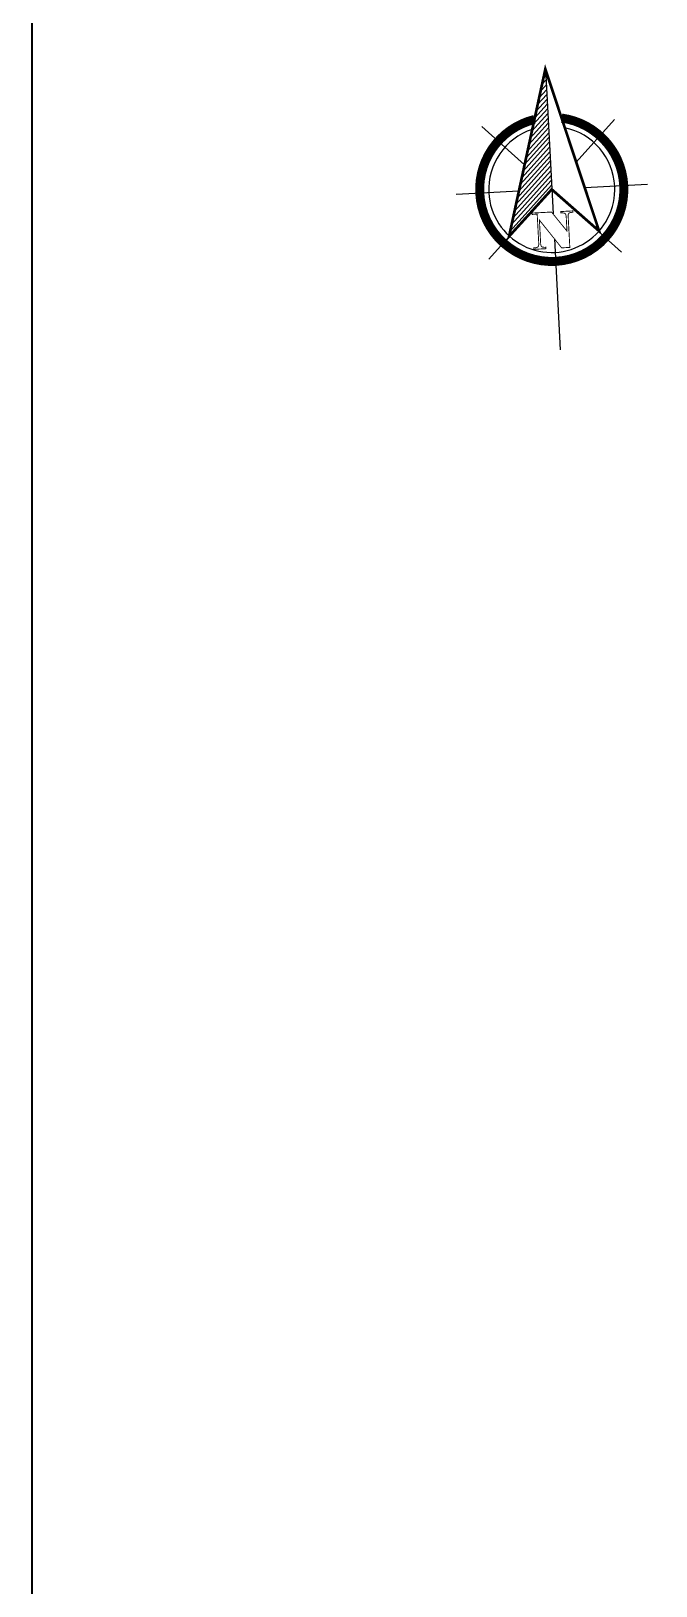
# Model space of a CAD drawing. Header units: inches. Extents: x 26998 to 46838, y -509 to 4343.
# Drawn here: x 30839.5 to 31016.9, y 2202.5 to 2644.4 of the extents above; entities that cross this region are included whole.
import ezdxf

# ---------------------------------------------------------------- set-up
doc = ezdxf.new("R2010")
doc.units = ezdxf.units.IN
doc.header["$LTSCALE"] = 0.5
doc.header["$MEASUREMENT"] = 0
doc.layers.add('Title Block', color=7, linetype='Continuous')

# ---------------------------------------------------------------- blocks, each defined once
blk = doc.blocks.new('*X797')
at = {"color": 0}
for p, q in [((147.55, -408.76), (147.62, -408.7)), ((146.75, -411.68), (147.62, -410.82)), ((146.95, -410.95), (147.62, -410.29)), ((147.15, -410.22), (147.62, -409.76)), ((147.35, -409.49), (147.62, -409.23)), ((146.16, -413.87), (147.62, -412.41)), ((146.36, -413.14), (147.62, -411.88)), ((146.55, -412.41), (147.62, -411.35)), ((145.56, -416.06), (147.62, -414)), ((145.76, -415.33), (147.62, -413.47)), ((145.96, -414.6), (147.62, -412.94)), ((144.96, -418.25), (147.62, -415.59)), ((145.16, -417.52), (147.62, -415.06)), ((145.36, -416.79), (147.62, -414.53)), ((144.16, -421.17), (147.62, -417.71)), ((144.36, -420.44), (147.62, -417.18)), ((144.56, -419.71), (147.62, -416.65)), ((144.76, -418.98), (147.62, -416.12)), ((143.56, -423.36), (147.62, -419.3)), ((143.76, -422.63), (147.62, -418.77)), ((143.96, -421.9), (147.62, -418.24)), ((142.96, -425.55), (147.62, -420.89)), ((143.16, -424.82), (147.62, -420.36)), ((143.36, -424.09), (147.62, -419.83)), ((142.76, -426.28), (147.62, -421.42))]:
    blk.add_line(p, q, dxfattribs=at)
blk = doc.blocks.new('North')
for p, q in [((-0.05, 18.32), (-0.05, 2.23)), ((-2.92, 7.82), (-7.42, 12.32)), ((2.82, 7.82), (7.32, 12.32)), ((-3.71, 4.95), (-10.67, 4.95)), ((3.61, 4.95), (10.57, 4.95)), ((-2.92, 2.08), (-7.42, -2.42)), ((2.82, 2.08), (7.32, -2.42)), ((-0.05, -0.54), (-0.05, -12.88))]:
    blk.add_line(p, q)
for points, const_width in [([(-5.06, -0.01), (-0.05, 18.32), (4.95, 0.05), (-0.05, 4.95), (-5.06, -0.01)], 0.3), ([(-1.6, -0.98), (-1.6, -1.05), (-1.59, -1.12), (-1.58, -1.18), (-1.57, -1.22), (-1.56, -1.27), (-1.54, -1.31), (-1.52, -1.33), (-1.5, -1.35), (-1.47, -1.37), (-1.44, -1.38), (-1.4, -1.4), (-1.34, -1.41), (-1.28, -1.42), (-1.21, -1.43), (-1.13, -1.43), (-1.05, -1.43), (-1.05, -1.59), (-2.39, -1.59), (-2.39, -1.43), (-2.35, -1.43), (-2.28, -1.43), (-2.21, -1.43), (-2.14, -1.42), (-2.09, -1.41), (-2.04, -1.4), (-2, -1.38), (-1.96, -1.37), (-1.94, -1.35), (-1.91, -1.33), (-1.88, -1.31), (-1.86, -1.27), (-1.85, -1.23), (-1.83, -1.18), (-1.82, -1.12), (-1.81, -1.06), (-1.81, -1), (-1.81, 2.29), (-2.39, 2.29), (-2.39, 2.44), (-0.21, 2.44), (1.39, 0.24), (1.39, 1.81), (1.39, 1.88), (1.38, 1.95), (1.37, 2), (1.36, 2.06), (1.35, 2.1), (1.33, 2.14), (1.31, 2.17), (1.29, 2.19), (1.26, 2.21), (1.22, 2.23), (1.17, 2.25), (1.12, 2.26), (1.06, 2.27), (0.99, 2.28), (0.92, 2.29), (0.84, 2.29), (0.82, 2.29), (0.82, 2.44), (2.16, 2.44), (2.16, 2.29), (2.12, 2.29), (2.04, 2.29), (1.98, 2.28), (1.92, 2.27), (1.86, 2.26), (1.81, 2.25), (1.77, 2.24), (1.73, 2.22), (1.71, 2.2), (1.69, 2.18), (1.67, 2.15), (1.65, 2.1), (1.63, 2.06), (1.62, 2.01), (1.61, 1.95), (1.61, 1.88), (1.61, 1.81), (1.61, -1.59), (0.7, -1.59), (-1.6, 1.62), (-1.6, -0.98), (-1.6, -0.98)], 0.1)]:
    blk.add_lwpolyline(points, dxfattribs=dict(const_width=const_width))
at = {"const_width": 1}
for points in [[(-8.05, 4.95, 1), (7.95, 4.95, 0.359415), (1.47, 12.8, 1)], [(-1.57, 12.8, 0.359415), (-8.05, 4.95, 1)]]:
    blk.add_lwpolyline(points, format="xyb", dxfattribs=at)
for start, end in [(105.027, 180), (0, 74.973), (180, 0)]:
    blk.add_arc((-0.05, 4.95), 7, start, end)
blk.add_blockref('*X797', (-147.67, 426.84))

msp = doc.modelspace()

# ---------------------------------------------------------------- linework, layer by layer
at = {"const_width": 0.5}
msp.add_lwpolyline([(30839.7128283, 1817.6360016), (30839.7128283, 2944.0852231)], dxfattribs=at)
msp.add_lwpolyline([(30839.7128283, 1817.6360016), (30839.7128283, 2944.0852231)], dxfattribs=at)
at = {"layer": 'Title Block'}
msp.add_line((30839.7128283, 2944.0852231), (30839.7128283, 1817.6360016), dxfattribs=at)

# ---------------------------------------------------------------- block references
at = {"xscale": 2.559999999999999, "yscale": 2.559999999999999, "zscale": 2.559999999999999, "rotation": 3.052882514792429}
msp.add_blockref('North', (30988.1524695, 2586.8039808), dxfattribs=at)

doc.saveas('drawing.dxf')
